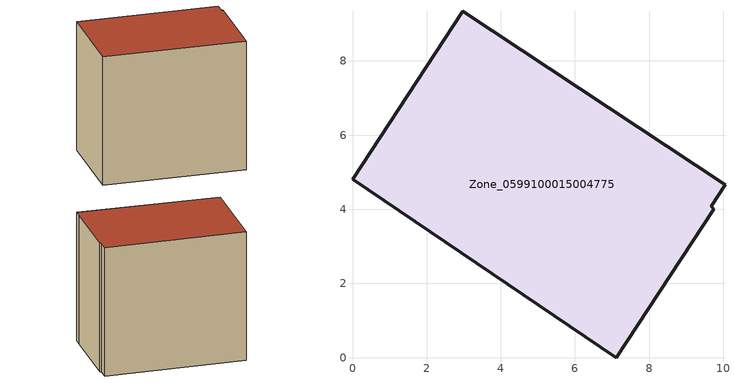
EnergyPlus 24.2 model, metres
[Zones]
Zone_0599100015004775
 floor ground (C_G): 2.98,9.34 10.05,4.66 9.68,4.08 9.74,4 7.4,0.43 7.12,0 0,4.81 z0.93
 wall outside (C_F): 7.12,0 7.4,0.43 9.74,4 9.68,4.08 10.05,4.66 2.98,9.34 0,4.81 7.12,0 z0.93:8.95
 roof outside (C_R): 10.05,4.66 2.98,9.34 0,4.81 7.12,0 7.4,0.43 9.74,4 9.68,4.08 z8.95
[BUILDING]
Pand.0599100015004775: North Axis=0; Terrain=City; Loads Convergence Tolerance Value=0.04; Temperature Convergence Tolerance Value=0.4; Solar Distribution=FullExterior; Maximum Number of Warmup Days=25; Minimum Number of Warmup Days=1
[Site:Location]
Rotterdam.The.Hague.AP_ZH_NLD Design_Conditions: Latitude=51.96; Longitude=4.45; Time Zone=1; Elevation=-4.5
[SITE:GROUNDTEMPERATURE:BUILDINGSURFACE]
18, 18, 18, 18, 18, 18, 18, 18, 18, 18, 18, 18
[MATERIAL] Thermal Absorptance=0.9; Solar Absorptance=0.7; Visible Absorptance=0.7
Name | Roughness | Thickness | Conductivity | Density | Specific Heat
G.TI.1975-1991 | MediumSmooth | 0.15 | 0.288461 | 540 | 1210
F.TI.1975-1991 | Rough | 0.3 | 0.230769 | 1920 | 840
R.TI.1975-1991 | MediumRough | 0.2 | 0.153846 | 1500 | 1000
[CONSTRUCTION]
C_G: G.TI.1975-1991
C_F: F.TI.1975-1991
C_R: R.TI.1975-1991
[ZONE]
Zone_0599100015004775: Type=1; Multiplier=1; Ceiling Height=Autocalculate; Volume=Autocalculate; Floor Area=autocalculate; Part of Total Floor Area=Yes
[ZONEINFILTRATION:DESIGNFLOWRATE]
Infil_Zone_0599100015004775: Zone or ZoneList or Space or SpaceList=Zone_0599100015004775; Schedule=AlwaysOn; Design Flow Rate Calculation Method=Flow/Area; Flow Rate per Floor Area=0.003; Constant Term Coefficient=1; Temperature Term Coefficient=0; Velocity Term Coefficient=0; Velocity Squared Term Coefficient=0
[HVACTEMPLATE:ZONE:IDEALLOADSAIRSYSTEM]
Zone_0599100015004775: Maximum Heating Supply Air Temperature=50; Minimum Cooling Supply Air Temperature=13; Maximum Heating Supply Air Humidity Ratio=0.0156; Minimum Cooling Supply Air Humidity Ratio=0.0077; Heating Limit=NoLimit; Cooling Limit=NoLimit; Dehumidification Control Type=ConstantSensibleHeatRatio; Cooling Sensible Heat Ratio=0.7; Dehumidification Setpoint=60; Humidification Control Type=None; Humidification Setpoint=30; Outdoor Air Method=None; Outdoor Air Flow Rate per Person=0.00944; Outdoor Air Flow Rate per Zone Floor Area=0; Outdoor Air Flow Rate per Zone=0; Demand Controlled Ventilation Type=None; Outdoor Air Economizer Type=NoEconomizer; Heat Recovery Type=None; Sensible Heat Recovery Effectiveness=0.7; Latent Heat Recovery Effectiveness=0.65
[ZONECONTROL:THERMOSTAT]
ThermostatControl_Zone_0599100015004775: Zone or ZoneList=Zone_0599100015004775; Control Type Schedule=DualSetpointControlType; Control 1=Thermostat_Zone_0599100015004775; Temperature Difference Between Cutout And Setpoint=0
[THERMOSTATSETPOINT:DUALSETPOINT]
Thermostat_Zone_0599100015004775: Heating Setpoint Temperature Schedule=HeatingSetpoint_Zone_0599100015004775; Cooling Setpoint Temperature Schedule=CoolingSetpoint_Zone_0599100015004775
[SCHEDULE:COMPACT]
HeatingSetpoint_Zone_0599100015004775: Through: 12/31, For: AllDays, Until: 24:00, 21
CoolingSetpoint_Zone_0599100015004775: Through: 12/31, For: AllDays, Until: 24:00, 24
DualSetpointControlType: Through: 12/31, For: AllDays, Until: 24:00, 4
AlwaysOn: Through: 12/31, For: AllDays, Until: 24:00, 1
